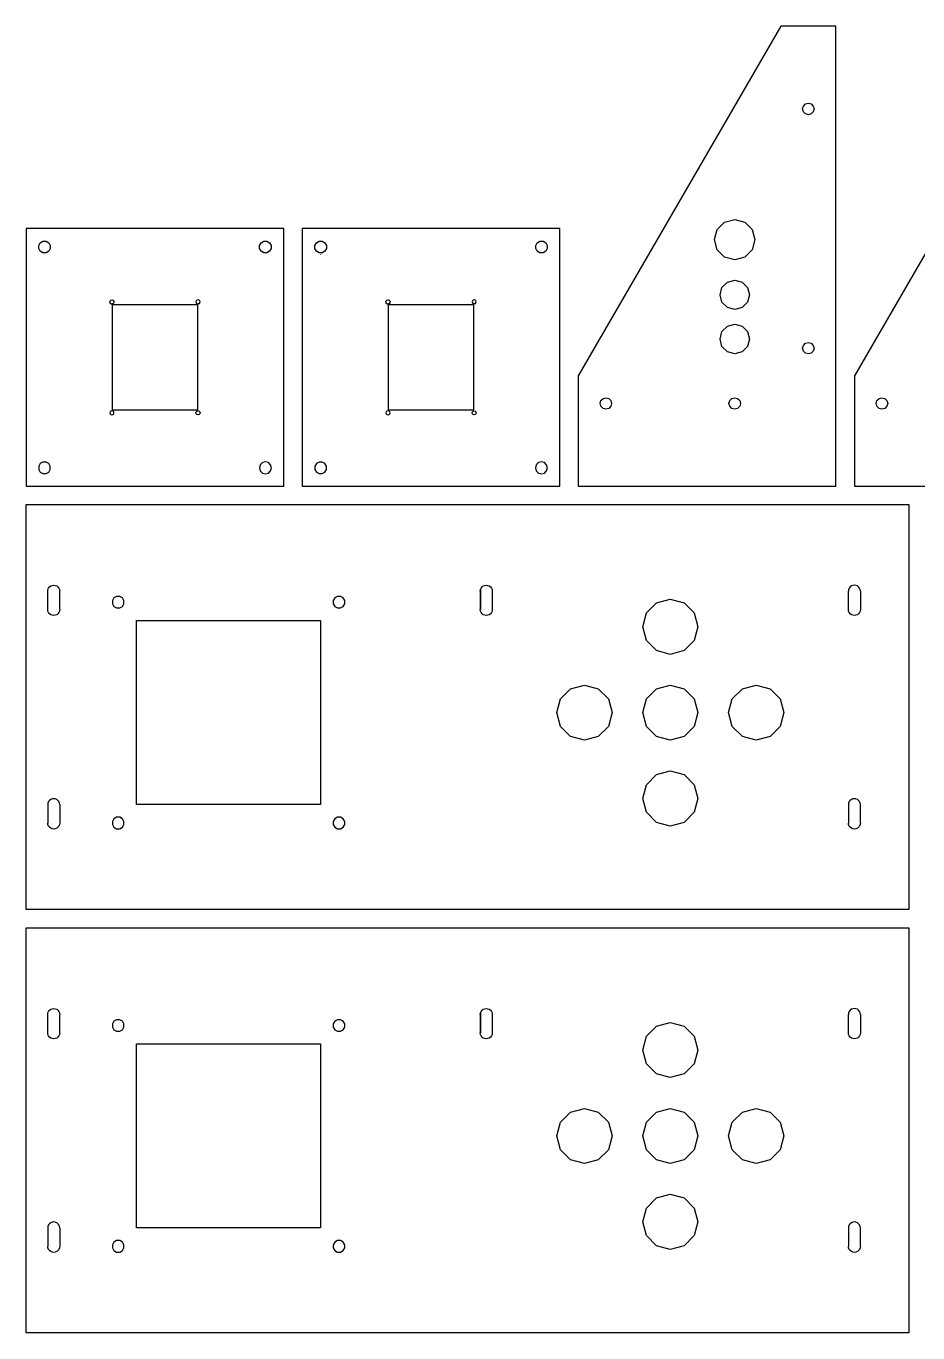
# Model space of a CAD drawing. Extents: x -475 to 494, y -382 to 328.
# Drawn here: x -475 to 9, y -382 to 328 of the extents above; entities that cross this region are included whole.
import ezdxf

# ---------------------------------------------------------------- set-up
doc = ezdxf.new("R2010")
doc.units = 0
doc.layers.get('0').update_dxf_attribs({"linetype": 'CONTINUOUS'})

msp = doc.modelspace()

# ---------------------------------------------------------------- linework, layer by layer
for p, q in [((-65.42, 328.46), (-175.42, 138.46)), ((-35.42, 328.46), (-65.42, 328.46)), ((-35.42, 78.46), (-35.42, 328.46)), ((84.58, 328.46), (-25.42, 138.46)), ((-53.55, 283.46), (-53.13, 285.03)), ((-53.13, 285.03), (-51.99, 286.17)), ((-51.99, 286.17), (-50.42, 286.59)), ((-50.42, 286.59), (-48.86, 286.17)), ((-48.86, 286.17), (-47.72, 285.03)), ((-47.72, 285.03), (-47.3, 283.46)), ((-53.13, 281.9), (-53.55, 283.46)), ((-51.99, 280.76), (-53.13, 281.9)), ((-50.42, 280.34), (-51.99, 280.76)), ((-48.86, 280.76), (-50.42, 280.34)), ((-47.72, 281.9), (-48.86, 280.76)), ((-47.3, 283.46), (-47.72, 281.9)), ((-99.95, 217.96), (-95.92, 221.99)), ((-95.92, 221.99), (-90.42, 223.46)), ((-90.42, 223.46), (-84.92, 221.99)), ((-84.92, 221.99), (-80.9, 217.96)), ((-335.42, 218.46), (-475.42, 218.46)), ((-475.42, 218.46), (-475.42, 78.46)), ((-335.42, 78.46), (-335.42, 218.46)), ((-185.42, 218.46), (-325.42, 218.46)), ((-325.42, 218.46), (-325.42, 78.46)), ((-185.42, 78.46), (-185.42, 218.46)), ((-101.42, 212.46), (-99.95, 217.96)), ((-80.9, 217.96), (-79.42, 212.46)), ((-468.56, 209.31), (-467.72, 210.76)), ((-468.56, 207.62), (-468.56, 209.31)), ((-467.72, 206.17), (-468.56, 207.62)), ((-467.72, 210.76), (-466.27, 211.6)), ((-466.27, 205.33), (-467.72, 206.17)), ((-466.27, 211.6), (-464.58, 211.6)), ((-464.58, 211.6), (-463.13, 210.76)), ((-463.13, 206.17), (-464.58, 205.33)), ((-463.13, 210.76), (-462.28, 209.31)), ((-462.28, 207.62), (-463.13, 206.17)), ((-462.28, 209.31), (-462.28, 207.62)), ((-348.56, 209.31), (-347.72, 210.76)), ((-348.56, 207.62), (-348.56, 209.31)), ((-347.72, 206.17), (-348.56, 207.62)), ((-347.72, 210.76), (-346.27, 211.6)), ((-346.27, 205.33), (-347.72, 206.17)), ((-346.27, 211.6), (-344.58, 211.6)), ((-344.58, 211.6), (-343.13, 210.76)), ((-343.13, 206.17), (-344.58, 205.33)), ((-343.13, 210.76), (-342.28, 209.31)), ((-342.28, 207.62), (-343.13, 206.17)), ((-342.28, 209.31), (-342.28, 207.62)), ((-318.56, 209.31), (-317.72, 210.76)), ((-318.56, 207.62), (-318.56, 209.31)), ((-317.72, 206.17), (-318.56, 207.62)), ((-317.72, 210.76), (-316.27, 211.6)), ((-316.27, 205.33), (-317.72, 206.17)), ((-316.27, 211.6), (-314.58, 211.6)), ((-314.58, 211.6), (-313.13, 210.76)), ((-313.13, 206.17), (-314.58, 205.33)), ((-313.13, 210.76), (-312.28, 209.31)), ((-312.28, 207.62), (-313.13, 206.17)), ((-312.28, 209.31), (-312.28, 207.62)), ((-198.56, 209.31), (-197.72, 210.76)), ((-198.56, 207.62), (-198.56, 209.31)), ((-197.72, 206.17), (-198.56, 207.62)), ((-197.72, 210.76), (-196.27, 211.6)), ((-196.27, 205.33), (-197.72, 206.17)), ((-196.27, 211.6), (-194.58, 211.6)), ((-194.58, 211.6), (-193.13, 210.76)), ((-193.13, 206.17), (-194.58, 205.33)), ((-193.13, 210.76), (-192.28, 209.31)), ((-192.28, 207.62), (-193.13, 206.17)), ((-192.28, 209.31), (-192.28, 207.62)), ((-99.95, 206.96), (-101.42, 212.46)), ((-95.92, 202.94), (-99.95, 206.96)), ((-80.9, 206.96), (-84.92, 202.94)), ((-79.42, 212.46), (-80.9, 206.96)), ((-464.58, 205.33), (-466.27, 205.33)), ((-465.42, 204.47), (-465.42, 204.45)), ((-344.58, 205.33), (-346.27, 205.33)), ((-314.58, 205.33), (-316.27, 205.33)), ((-315.42, 204.5), (-315.42, 204.45)), ((-194.58, 205.33), (-196.27, 205.33)), ((-90.42, 201.46), (-95.92, 202.94)), ((-84.92, 202.94), (-90.42, 201.46)), ((-98.42, 182.46), (-97.35, 186.46)), ((-97.35, 186.46), (-94.42, 189.39)), ((-94.42, 189.39), (-90.42, 190.46)), ((-90.42, 190.46), (-86.42, 189.39)), ((-86.42, 189.39), (-83.5, 186.46)), ((-83.5, 186.46), (-82.42, 182.46)), ((-429.91, 178.61), (-429.76, 179.16)), ((-429.76, 178.06), (-429.91, 178.61)), ((-429.76, 179.16), (-429.36, 179.57)), ((-429.36, 177.66), (-429.76, 178.06)), ((-429.36, 179.57), (-428.81, 179.71)), ((-429.36, 177.66), (-428.81, 177.51)), ((-428.81, 179.71), (-428.26, 179.57)), ((-428.26, 177.66), (-428.81, 177.51)), ((-428.26, 179.57), (-427.85, 179.16)), ((-427.85, 178.06), (-428.26, 177.66)), ((-427.85, 179.16), (-427.71, 178.61)), ((-427.71, 178.61), (-427.85, 178.06)), ((-382.99, 179.16), (-383.14, 178.61)), ((-383.14, 178.61), (-382.99, 178.06)), ((-382.59, 179.57), (-382.99, 179.16)), ((-382.99, 178.06), (-382.59, 177.66)), ((-382.04, 179.71), (-382.59, 179.57)), ((-382.59, 177.66), (-382.04, 177.51)), ((-381.49, 179.57), (-382.04, 179.71)), ((-381.49, 177.66), (-382.04, 177.51)), ((-381.09, 179.16), (-381.49, 179.57)), ((-381.49, 177.66), (-381.09, 178.06)), ((-380.94, 178.61), (-381.09, 179.16)), ((-381.09, 178.06), (-380.94, 178.61)), ((-279.91, 178.61), (-279.76, 179.16)), ((-279.76, 178.06), (-279.91, 178.61)), ((-279.76, 179.16), (-279.36, 179.57)), ((-279.36, 177.66), (-279.76, 178.06)), ((-279.36, 179.57), (-278.81, 179.71)), ((-279.36, 177.66), (-278.81, 177.51)), ((-278.81, 179.71), (-278.26, 179.57)), ((-278.26, 177.66), (-278.81, 177.51)), ((-278.26, 179.57), (-277.85, 179.16)), ((-277.85, 178.06), (-278.26, 177.66)), ((-277.85, 179.16), (-277.71, 178.61)), ((-277.71, 178.61), (-277.85, 178.06)), ((-232.99, 179.16), (-233.14, 178.61)), ((-233.14, 178.61), (-232.99, 178.06)), ((-232.59, 179.57), (-232.99, 179.16)), ((-232.99, 178.06), (-232.59, 177.66)), ((-232.04, 179.71), (-232.59, 179.57)), ((-232.59, 177.66), (-232.04, 177.51)), ((-231.49, 179.57), (-232.04, 179.71)), ((-231.49, 177.66), (-232.04, 177.51)), ((-231.09, 179.16), (-231.49, 179.57)), ((-231.49, 177.66), (-231.09, 178.06)), ((-230.94, 178.61), (-231.09, 179.16)), ((-231.09, 178.06), (-230.94, 178.61)), ((-97.35, 178.46), (-98.42, 182.46)), ((-94.42, 175.54), (-97.35, 178.46)), ((-83.5, 178.46), (-86.42, 175.54)), ((-82.42, 182.46), (-83.5, 178.46)), ((-428.67, 176.96), (-428.67, 119.96)), ((-382.17, 176.96), (-428.67, 176.96)), ((-382.17, 119.96), (-382.17, 176.96)), ((-278.67, 176.96), (-278.67, 119.96)), ((-232.17, 176.96), (-278.67, 176.96)), ((-232.17, 119.96), (-232.17, 176.96)), ((-90.42, 174.46), (-94.42, 175.54)), ((-86.42, 175.54), (-90.42, 174.46)), ((-97.35, 162.46), (-94.42, 165.39)), ((-94.42, 165.39), (-90.42, 166.46)), ((-90.42, 166.46), (-86.42, 165.39)), ((-86.42, 165.39), (-83.5, 162.46)), ((-98.42, 158.46), (-97.35, 162.46)), ((-97.35, 154.46), (-98.42, 158.46)), ((-83.5, 162.46), (-82.42, 158.46)), ((-82.42, 158.46), (-83.5, 154.46)), ((-51.99, 156.17), (-50.42, 156.59)), ((-50.42, 156.59), (-48.86, 156.17)), ((-94.42, 151.54), (-97.35, 154.46)), ((-90.42, 150.46), (-94.42, 151.54)), ((-86.42, 151.54), (-90.42, 150.46)), ((-83.5, 154.46), (-86.42, 151.54)), ((-53.55, 153.46), (-53.13, 155.03)), ((-53.13, 151.9), (-53.55, 153.46)), ((-53.13, 155.03), (-51.99, 156.17)), ((-51.99, 150.76), (-53.13, 151.9)), ((-50.42, 150.34), (-51.99, 150.76)), ((-48.86, 150.76), (-50.42, 150.34)), ((-48.86, 156.17), (-47.72, 155.03)), ((-47.72, 151.9), (-48.86, 150.76)), ((-47.72, 155.03), (-47.3, 153.46)), ((-47.3, 153.46), (-47.72, 151.9)), ((-175.42, 138.46), (-175.42, 78.46)), ((-25.42, 138.46), (-25.42, 78.46)), ((-163.55, 123.46), (-163.13, 125.03)), ((-163.13, 121.9), (-163.55, 123.46)), ((-163.13, 125.03), (-161.99, 126.17)), ((-161.99, 120.76), (-163.13, 121.9)), ((-161.99, 126.17), (-160.42, 126.59)), ((-160.42, 120.34), (-161.99, 120.76)), ((-160.42, 126.59), (-158.86, 126.17)), ((-158.86, 120.76), (-160.42, 120.34)), ((-158.86, 126.17), (-157.72, 125.03)), ((-157.72, 121.9), (-158.86, 120.76)), ((-157.72, 125.03), (-157.3, 123.46)), ((-157.3, 123.46), (-157.72, 121.9)), ((-93.55, 123.46), (-93.13, 125.03)), ((-93.13, 121.9), (-93.55, 123.46)), ((-93.13, 125.03), (-91.99, 126.17)), ((-91.99, 120.76), (-93.13, 121.9)), ((-91.99, 126.17), (-90.42, 126.59)), ((-90.42, 120.34), (-91.99, 120.76)), ((-90.42, 126.59), (-88.86, 126.17)), ((-88.86, 120.76), (-90.42, 120.34)), ((-88.86, 126.17), (-87.72, 125.03)), ((-87.72, 121.9), (-88.86, 120.76)), ((-87.72, 125.03), (-87.3, 123.46)), ((-87.3, 123.46), (-87.72, 121.9)), ((-13.55, 123.46), (-13.13, 125.03)), ((-13.13, 121.9), (-13.55, 123.46)), ((-13.13, 125.03), (-11.99, 126.17)), ((-11.99, 120.76), (-13.13, 121.9)), ((-11.99, 126.17), (-10.42, 126.59)), ((-10.42, 120.34), (-11.99, 120.76)), ((-10.42, 126.59), (-8.86, 126.17)), ((-8.86, 120.76), (-10.42, 120.34)), ((-8.86, 126.17), (-7.72, 125.03)), ((-7.72, 121.9), (-8.86, 120.76)), ((-7.72, 125.03), (-7.3, 123.46)), ((-7.3, 123.46), (-7.72, 121.9)), ((-429.76, 118.87), (-429.91, 118.32)), ((-429.91, 118.32), (-429.76, 117.77)), ((-429.36, 119.27), (-429.76, 118.87)), ((-429.76, 117.77), (-429.36, 117.36)), ((-428.81, 119.42), (-429.36, 119.27)), ((-429.36, 117.36), (-428.81, 117.22)), ((-428.26, 119.27), (-428.81, 119.42)), ((-428.81, 117.22), (-428.26, 117.36)), ((-428.67, 119.96), (-382.17, 119.96)), ((-427.85, 118.87), (-428.26, 119.27)), ((-428.26, 117.36), (-427.85, 117.77)), ((-427.71, 118.32), (-427.85, 118.87)), ((-427.85, 117.77), (-427.71, 118.32)), ((-383.14, 118.32), (-382.99, 118.87)), ((-382.99, 117.77), (-383.14, 118.32)), ((-382.99, 118.87), (-382.59, 119.27)), ((-382.59, 117.36), (-382.99, 117.77)), ((-382.59, 119.27), (-382.04, 119.42)), ((-382.04, 117.22), (-382.59, 117.36)), ((-382.04, 119.42), (-381.49, 119.27)), ((-381.49, 117.36), (-382.04, 117.22)), ((-381.49, 119.27), (-381.09, 118.87)), ((-381.09, 117.77), (-381.49, 117.36)), ((-381.09, 118.87), (-380.94, 118.32)), ((-380.94, 118.32), (-381.09, 117.77)), ((-279.76, 118.87), (-279.91, 118.32)), ((-279.91, 118.32), (-279.76, 117.77)), ((-279.36, 119.27), (-279.76, 118.87)), ((-279.76, 117.77), (-279.36, 117.36)), ((-278.81, 119.42), (-279.36, 119.27)), ((-279.36, 117.36), (-278.81, 117.22)), ((-278.26, 119.27), (-278.81, 119.42)), ((-278.81, 117.22), (-278.26, 117.36)), ((-278.67, 119.96), (-232.17, 119.96)), ((-277.85, 118.87), (-278.26, 119.27)), ((-278.26, 117.36), (-277.85, 117.77)), ((-277.71, 118.32), (-277.85, 118.87)), ((-277.85, 117.77), (-277.71, 118.32)), ((-233.14, 118.32), (-232.99, 118.87)), ((-232.99, 117.77), (-233.14, 118.32)), ((-232.99, 118.87), (-232.59, 119.27)), ((-232.59, 117.36), (-232.99, 117.77)), ((-232.59, 119.27), (-232.04, 119.42)), ((-232.04, 117.22), (-232.59, 117.36)), ((-232.04, 119.42), (-231.49, 119.27)), ((-231.49, 117.36), (-232.04, 117.22)), ((-231.49, 119.27), (-231.09, 118.87)), ((-231.09, 117.77), (-231.49, 117.36)), ((-231.09, 118.87), (-230.94, 118.32)), ((-230.94, 118.32), (-231.09, 117.77)), ((-467.72, 90.76), (-468.56, 89.31)), ((-468.56, 89.31), (-468.56, 87.62)), ((-468.56, 87.62), (-467.72, 86.17)), ((-466.27, 91.6), (-467.72, 90.76)), ((-467.72, 86.17), (-466.27, 85.33)), ((-464.58, 91.6), (-466.27, 91.6)), ((-466.27, 85.33), (-464.58, 85.33)), ((-463.13, 90.76), (-464.58, 91.6)), ((-464.58, 85.33), (-463.13, 86.17)), ((-462.28, 89.31), (-463.13, 90.76)), ((-463.13, 86.17), (-462.28, 87.62)), ((-462.28, 87.62), (-462.28, 89.31)), ((-348.24, 90.09), (-348.67, 88.46)), ((-348.67, 88.46), (-348.24, 86.84)), ((-347.05, 91.28), (-348.24, 90.09)), ((-348.24, 86.84), (-347.05, 85.65)), ((-345.42, 91.71), (-347.05, 91.28)), ((-347.05, 85.65), (-345.42, 85.21)), ((-343.8, 91.28), (-345.42, 91.71)), ((-345.42, 85.21), (-343.8, 85.65)), ((-342.61, 90.09), (-343.8, 91.28)), ((-343.8, 85.65), (-342.61, 86.84)), ((-342.17, 88.46), (-342.61, 90.09)), ((-342.61, 86.84), (-342.17, 88.46)), ((-317.72, 90.76), (-318.56, 89.31)), ((-318.56, 89.31), (-318.56, 87.62)), ((-318.56, 87.62), (-317.72, 86.17)), ((-316.27, 91.6), (-317.72, 90.76)), ((-317.72, 86.17), (-316.27, 85.33)), ((-314.58, 91.6), (-316.27, 91.6)), ((-316.27, 85.33), (-314.58, 85.33)), ((-313.13, 90.76), (-314.58, 91.6)), ((-314.58, 85.33), (-313.13, 86.17)), ((-312.28, 89.31), (-313.13, 90.76)), ((-313.13, 86.17), (-312.28, 87.62)), ((-312.28, 87.62), (-312.28, 89.31)), ((-198.24, 90.09), (-198.67, 88.46)), ((-198.67, 88.46), (-198.24, 86.84)), ((-197.05, 91.28), (-198.24, 90.09)), ((-198.24, 86.84), (-197.05, 85.65)), ((-195.42, 91.71), (-197.05, 91.28)), ((-197.05, 85.65), (-195.42, 85.21)), ((-193.8, 91.28), (-195.42, 91.71)), ((-195.42, 85.21), (-193.8, 85.65)), ((-192.61, 90.09), (-193.8, 91.28)), ((-193.8, 85.65), (-192.61, 86.84)), ((-192.17, 88.46), (-192.61, 90.09)), ((-192.61, 86.84), (-192.17, 88.46)), ((-475.42, 78.46), (-335.42, 78.46)), ((-325.42, 78.46), (-185.42, 78.46)), ((-175.42, 78.46), (-35.42, 78.46)), ((-25.42, 78.46), (114.58, 78.46)), ((-475.42, -151.54), (-475.42, 68.46)), ((-475.42, 68.46), (4.08, 68.46)), ((4.08, 68.46), (4.08, -151.54)), ((-463.67, 21.46), (-463.56, 22.31)), ((-463.67, 11.46), (-463.67, 21.46)), ((-463.56, 22.31), (-463.24, 23.09)), ((-463.24, 23.09), (-462.72, 23.76)), ((-462.72, 23.76), (-462.05, 24.28)), ((-462.05, 24.28), (-461.27, 24.6)), ((-461.27, 24.6), (-460.42, 24.71)), ((-460.42, 24.71), (-459.58, 24.6)), ((-459.58, 24.6), (-458.8, 24.28)), ((-458.8, 24.28), (-458.13, 23.76)), ((-458.13, 23.76), (-457.61, 23.09)), ((-457.61, 23.09), (-457.28, 22.31)), ((-457.28, 22.31), (-457.17, 21.46)), ((-457.17, 11.46), (-457.17, 21.46)), ((-228.67, 21.46), (-228.56, 22.31)), ((-228.67, 21.46), (-228.67, 11.46)), ((-228.56, 22.31), (-228.24, 23.09)), ((-228.56, 22.31), (-228.56, 11.46)), ((-228.24, 23.09), (-227.72, 23.76)), ((-227.72, 23.76), (-227.05, 24.28)), ((-227.05, 24.28), (-226.27, 24.6)), ((-226.27, 24.6), (-225.42, 24.71)), ((-225.42, 24.71), (-224.58, 24.6)), ((-224.58, 24.6), (-223.8, 24.28)), ((-223.8, 24.28), (-223.13, 23.76)), ((-223.13, 23.76), (-222.61, 23.09)), ((-222.61, 23.09), (-222.28, 22.31)), ((-222.28, 22.31), (-222.17, 21.46)), ((-222.17, 21.46), (-222.17, 11.46)), ((-28.56, 22.31), (-28.67, 21.46)), ((-28.67, 11.46), (-28.67, 21.46)), ((-28.24, 23.09), (-28.56, 22.31)), ((-27.72, 23.76), (-28.24, 23.09)), ((-27.05, 24.28), (-27.72, 23.76)), ((-26.27, 24.6), (-27.05, 24.28)), ((-25.42, 24.71), (-26.27, 24.6)), ((-24.58, 24.6), (-25.42, 24.71)), ((-23.8, 24.28), (-24.58, 24.6)), ((-23.13, 23.76), (-23.8, 24.28)), ((-22.61, 23.09), (-23.13, 23.76)), ((-22.28, 22.31), (-22.61, 23.09)), ((-22.17, 21.46), (-22.28, 22.31)), ((-22.17, 21.46), (-22.17, 11.46)), ((-427.72, 17.76), (-428.56, 16.31)), ((-428.56, 16.31), (-428.56, 14.62)), ((-428.56, 14.62), (-427.72, 13.17)), ((-426.27, 18.6), (-427.72, 17.76)), ((-424.58, 18.6), (-426.27, 18.6)), ((-423.13, 17.76), (-424.58, 18.6)), ((-422.28, 16.31), (-423.13, 17.76)), ((-423.13, 13.17), (-422.28, 14.62)), ((-422.28, 14.62), (-422.28, 16.31)), ((-307.72, 17.76), (-308.56, 16.31)), ((-308.56, 16.31), (-308.56, 14.62)), ((-308.56, 14.62), (-307.72, 13.17)), ((-306.27, 18.6), (-307.72, 17.76)), ((-304.58, 18.6), (-306.27, 18.6)), ((-303.13, 17.76), (-304.58, 18.6)), ((-302.28, 16.31), (-303.13, 17.76)), ((-303.13, 13.17), (-302.28, 14.62)), ((-302.28, 14.62), (-302.28, 16.31)), ((-138.41, 9.63), (-132.92, 15.12)), ((-132.92, 15.12), (-125.42, 17.13)), ((-125.42, 17.13), (-117.92, 15.12)), ((-117.92, 15.12), (-112.43, 9.63)), ((-463.56, 10.62), (-463.67, 11.46)), ((-463.24, 9.84), (-463.56, 10.62)), ((-462.72, 9.17), (-463.24, 9.84)), ((-462.05, 8.65), (-462.72, 9.17)), ((-461.27, 8.33), (-462.05, 8.65)), ((-460.42, 8.21), (-461.27, 8.33)), ((-460.42, 8.46), (-460.42, 8.21)), ((-459.58, 8.33), (-460.42, 8.21)), ((-458.8, 8.65), (-459.58, 8.33)), ((-458.13, 9.17), (-458.8, 8.65)), ((-457.61, 9.84), (-458.13, 9.17)), ((-457.28, 10.62), (-457.61, 9.84)), ((-457.17, 11.46), (-457.28, 10.62)), ((-427.72, 13.17), (-426.27, 12.33)), ((-426.27, 12.33), (-424.58, 12.33)), ((-424.58, 12.33), (-423.13, 13.17)), ((-307.72, 13.17), (-306.27, 12.33)), ((-306.27, 12.33), (-304.58, 12.33)), ((-304.58, 12.33), (-303.13, 13.17)), ((-228.56, 10.62), (-228.67, 11.46)), ((-228.24, 9.84), (-228.56, 10.62)), ((-227.72, 9.17), (-228.24, 9.84)), ((-227.05, 8.65), (-227.72, 9.17)), ((-226.27, 8.33), (-227.05, 8.65)), ((-225.42, 8.21), (-226.27, 8.33)), ((-224.58, 8.33), (-225.42, 8.21)), ((-223.8, 8.65), (-224.58, 8.33)), ((-223.13, 9.17), (-223.8, 8.65)), ((-222.61, 9.84), (-223.13, 9.17)), ((-222.28, 10.62), (-222.61, 9.84)), ((-222.17, 11.46), (-222.28, 10.62)), ((-140.42, 2.13), (-138.41, 9.63)), ((-112.43, 9.63), (-110.42, 2.13)), ((-28.56, 10.62), (-28.67, 11.46)), ((-28.24, 9.84), (-28.56, 10.62)), ((-27.72, 9.17), (-28.24, 9.84)), ((-27.05, 8.65), (-27.72, 9.17)), ((-26.27, 8.33), (-27.05, 8.65)), ((-25.42, 8.21), (-26.27, 8.33)), ((-24.58, 8.33), (-25.42, 8.21)), ((-23.8, 8.65), (-24.58, 8.33)), ((-23.13, 9.17), (-23.8, 8.65)), ((-22.61, 9.84), (-23.13, 9.17)), ((-22.28, 10.62), (-22.61, 9.84)), ((-22.17, 11.46), (-22.28, 10.62)), ((-415.42, -94.54), (-415.42, 5.46)), ((-415.42, 5.46), (-315.42, 5.46)), ((-315.42, 5.46), (-315.42, -94.54)), ((-138.41, -5.37), (-140.42, 2.13)), ((-110.42, 2.13), (-112.43, -5.37)), ((-132.92, -10.86), (-138.41, -5.37)), ((-112.43, -5.37), (-117.92, -10.86)), ((-125.42, -12.87), (-132.92, -10.86)), ((-117.92, -10.86), (-125.42, -12.87)), ((-185.08, -37.04), (-179.59, -31.55)), ((-179.59, -31.55), (-172.09, -29.54)), ((-172.09, -29.54), (-164.59, -31.55)), ((-164.59, -31.55), (-159.1, -37.04)), ((-138.41, -37.04), (-132.92, -31.55)), ((-132.92, -31.55), (-125.42, -29.54)), ((-125.42, -29.54), (-117.92, -31.55)), ((-117.92, -31.55), (-112.43, -37.04)), ((-91.75, -37.04), (-86.26, -31.55)), ((-86.26, -31.55), (-78.76, -29.54)), ((-78.76, -29.54), (-71.26, -31.55)), ((-71.26, -31.55), (-65.77, -37.04)), ((-187.09, -44.54), (-185.08, -37.04)), ((-159.1, -37.04), (-157.09, -44.54)), ((-140.42, -44.54), (-138.41, -37.04)), ((-112.43, -37.04), (-110.42, -44.54)), ((-93.76, -44.54), (-91.75, -37.04)), ((-65.77, -37.04), (-63.76, -44.54)), ((-185.08, -52.04), (-187.09, -44.54)), ((-157.09, -44.54), (-159.1, -52.04)), ((-138.41, -52.04), (-140.42, -44.54)), ((-110.42, -44.54), (-112.43, -52.04)), ((-91.75, -52.04), (-93.76, -44.54)), ((-63.76, -44.54), (-65.77, -52.04)), ((-179.59, -57.53), (-185.08, -52.04)), ((-159.1, -52.04), (-164.59, -57.53)), ((-132.92, -57.53), (-138.41, -52.04)), ((-112.43, -52.04), (-117.92, -57.53)), ((-86.26, -57.53), (-91.75, -52.04)), ((-65.77, -52.04), (-71.26, -57.53)), ((-172.09, -59.54), (-179.59, -57.53)), ((-164.59, -57.53), (-172.09, -59.54)), ((-125.42, -59.54), (-132.92, -57.53)), ((-117.92, -57.53), (-125.42, -59.54)), ((-78.76, -59.54), (-86.26, -57.53)), ((-71.26, -57.53), (-78.76, -59.54)), ((-132.92, -78.21), (-125.42, -76.2)), ((-125.42, -76.2), (-117.92, -78.21)), ((-140.42, -91.2), (-138.41, -83.7)), ((-138.41, -83.7), (-132.92, -78.21)), ((-117.92, -78.21), (-112.43, -83.7)), ((-112.43, -83.7), (-110.42, -91.2)), ((-462.72, -92.24), (-463.24, -92.91)), ((-462.05, -91.72), (-462.72, -92.24)), ((-461.27, -91.4), (-462.05, -91.72)), ((-460.42, -91.29), (-461.27, -91.4)), ((-459.58, -91.4), (-460.42, -91.29)), ((-458.8, -91.72), (-459.58, -91.4)), ((-458.13, -92.24), (-458.8, -91.72)), ((-457.61, -92.91), (-458.13, -92.24)), ((-138.41, -98.7), (-140.42, -91.2)), ((-110.42, -91.2), (-112.43, -98.7)), ((-27.72, -92.24), (-28.24, -92.91)), ((-27.05, -91.72), (-27.72, -92.24)), ((-26.27, -91.4), (-27.05, -91.72)), ((-25.42, -91.29), (-26.27, -91.4)), ((-24.58, -91.4), (-25.42, -91.29)), ((-23.8, -91.72), (-24.58, -91.4)), ((-23.13, -92.24), (-23.8, -91.72)), ((-22.61, -92.91), (-23.13, -92.24)), ((-463.56, -93.69), (-463.67, -94.54)), ((-463.67, -94.54), (-463.67, -104.54)), ((-463.24, -92.91), (-463.56, -93.69)), ((-457.28, -93.69), (-457.61, -92.91)), ((-457.17, -94.54), (-457.28, -93.69)), ((-457.17, -94.54), (-457.17, -104.54)), ((-315.42, -94.54), (-415.42, -94.54)), ((-132.92, -104.19), (-138.41, -98.7)), ((-112.43, -98.7), (-117.92, -104.19)), ((-28.56, -93.69), (-28.67, -94.54)), ((-28.67, -94.54), (-28.67, -104.54)), ((-28.24, -92.91), (-28.56, -93.69)), ((-22.28, -93.69), (-22.61, -92.91)), ((-22.17, -94.54), (-22.28, -93.69)), ((-22.17, -104.54), (-22.17, -94.54)), ((-463.56, -105.38), (-463.67, -104.54)), ((-463.24, -106.16), (-463.56, -105.38)), ((-462.72, -106.83), (-463.24, -106.16)), ((-457.61, -106.16), (-458.13, -106.83)), ((-457.28, -105.38), (-457.61, -106.16)), ((-457.17, -104.54), (-457.28, -105.38)), ((-427.72, -102.24), (-428.56, -103.69)), ((-428.56, -103.69), (-428.56, -105.38)), ((-428.56, -105.38), (-427.72, -106.83)), ((-426.27, -101.4), (-427.72, -102.24)), ((-424.58, -101.4), (-426.27, -101.4)), ((-423.13, -102.24), (-424.58, -101.4)), ((-422.28, -103.69), (-423.13, -102.24)), ((-423.13, -106.83), (-422.28, -105.38)), ((-422.28, -105.38), (-422.28, -103.69)), ((-307.72, -102.24), (-308.56, -103.69)), ((-308.56, -103.69), (-308.56, -105.38)), ((-308.56, -105.38), (-307.72, -106.83)), ((-306.27, -101.4), (-307.72, -102.24)), ((-304.58, -101.4), (-306.27, -101.4)), ((-303.13, -102.24), (-304.58, -101.4)), ((-302.28, -103.69), (-303.13, -102.24)), ((-303.13, -106.83), (-302.28, -105.38)), ((-302.28, -105.38), (-302.28, -103.69)), ((-125.42, -106.2), (-132.92, -104.19)), ((-117.92, -104.19), (-125.42, -106.2)), ((-28.56, -105.38), (-28.67, -104.54)), ((-28.24, -106.16), (-28.56, -105.38)), ((-27.72, -106.83), (-28.24, -106.16)), ((-22.61, -106.16), (-23.13, -106.83)), ((-22.28, -105.38), (-22.61, -106.16)), ((-22.17, -104.54), (-22.28, -105.38)), ((-462.05, -107.35), (-462.72, -106.83)), ((-461.27, -107.67), (-462.05, -107.35)), ((-460.42, -107.79), (-461.27, -107.67)), ((-459.58, -107.67), (-460.42, -107.79)), ((-458.8, -107.35), (-459.58, -107.67)), ((-458.13, -106.83), (-458.8, -107.35)), ((-427.72, -106.83), (-426.27, -107.67)), ((-426.27, -107.67), (-424.58, -107.67)), ((-424.58, -107.67), (-423.13, -106.83)), ((-307.72, -106.83), (-306.27, -107.67)), ((-306.27, -107.67), (-304.58, -107.67)), ((-304.58, -107.67), (-303.13, -106.83)), ((-27.05, -107.35), (-27.72, -106.83)), ((-26.27, -107.67), (-27.05, -107.35)), ((-25.42, -107.79), (-26.27, -107.67)), ((-24.58, -107.67), (-25.42, -107.79)), ((-23.8, -107.35), (-24.58, -107.67)), ((-23.13, -106.83), (-23.8, -107.35)), ((4.08, -151.54), (-475.42, -151.54)), ((-475.42, -381.54), (-475.42, -161.54)), ((-475.42, -161.54), (4.08, -161.54)), ((4.08, -161.54), (4.08, -381.54)), ((-462.72, -206.24), (-462.05, -205.72)), ((-462.05, -205.72), (-461.27, -205.4)), ((-461.27, -205.4), (-460.42, -205.29)), ((-460.42, -205.29), (-459.58, -205.4)), ((-459.58, -205.4), (-458.8, -205.72)), ((-458.8, -205.72), (-458.13, -206.24)), ((-227.72, -206.24), (-227.05, -205.72)), ((-227.05, -205.72), (-226.27, -205.4)), ((-226.27, -205.4), (-225.42, -205.29)), ((-225.42, -205.29), (-224.58, -205.4)), ((-224.58, -205.4), (-223.8, -205.72)), ((-223.8, -205.72), (-223.13, -206.24)), ((-27.05, -205.72), (-27.72, -206.24)), ((-26.27, -205.4), (-27.05, -205.72)), ((-25.42, -205.29), (-26.27, -205.4)), ((-24.58, -205.4), (-25.42, -205.29)), ((-23.8, -205.72), (-24.58, -205.4)), ((-23.13, -206.24), (-23.8, -205.72)), ((-463.67, -208.54), (-463.56, -207.69)), ((-463.67, -218.54), (-463.67, -208.54)), ((-463.56, -207.69), (-463.24, -206.91)), ((-463.24, -206.91), (-462.72, -206.24)), ((-458.13, -206.24), (-457.61, -206.91)), ((-457.61, -206.91), (-457.28, -207.69)), ((-457.28, -207.69), (-457.17, -208.54)), ((-457.17, -218.54), (-457.17, -208.54)), ((-427.72, -212.24), (-428.56, -213.69)), ((-426.27, -211.4), (-427.72, -212.24)), ((-424.58, -211.4), (-426.27, -211.4)), ((-423.13, -212.24), (-424.58, -211.4)), ((-422.28, -213.69), (-423.13, -212.24)), ((-307.72, -212.24), (-308.56, -213.69)), ((-306.27, -211.4), (-307.72, -212.24)), ((-304.58, -211.4), (-306.27, -211.4)), ((-303.13, -212.24), (-304.58, -211.4)), ((-302.28, -213.69), (-303.13, -212.24)), ((-228.67, -208.54), (-228.56, -207.69)), ((-228.67, -208.54), (-228.67, -218.54)), ((-228.56, -207.69), (-228.24, -206.91)), ((-228.56, -207.69), (-228.56, -218.54)), ((-228.24, -206.91), (-227.72, -206.24)), ((-223.13, -206.24), (-222.61, -206.91)), ((-222.61, -206.91), (-222.28, -207.69)), ((-222.28, -207.69), (-222.17, -208.54)), ((-222.17, -208.54), (-222.17, -218.54)), ((-132.92, -214.88), (-125.42, -212.87)), ((-125.42, -212.87), (-117.92, -214.88)), ((-28.56, -207.69), (-28.67, -208.54)), ((-28.67, -218.54), (-28.67, -208.54)), ((-28.24, -206.91), (-28.56, -207.69)), ((-27.72, -206.24), (-28.24, -206.91)), ((-22.61, -206.91), (-23.13, -206.24)), ((-22.28, -207.69), (-22.61, -206.91)), ((-22.17, -208.54), (-22.28, -207.69)), ((-22.17, -208.54), (-22.17, -218.54)), ((-463.56, -219.38), (-463.67, -218.54)), ((-463.24, -220.16), (-463.56, -219.38)), ((-457.28, -219.38), (-457.61, -220.16)), ((-457.17, -218.54), (-457.28, -219.38)), ((-428.56, -213.69), (-428.56, -215.38)), ((-428.56, -215.38), (-427.72, -216.83)), ((-427.72, -216.83), (-426.27, -217.67)), ((-426.27, -217.67), (-424.58, -217.67)), ((-424.58, -217.67), (-423.13, -216.83)), ((-423.13, -216.83), (-422.28, -215.38)), ((-422.28, -215.38), (-422.28, -213.69)), ((-308.56, -213.69), (-308.56, -215.38)), ((-308.56, -215.38), (-307.72, -216.83)), ((-307.72, -216.83), (-306.27, -217.67)), ((-306.27, -217.67), (-304.58, -217.67)), ((-304.58, -217.67), (-303.13, -216.83)), ((-303.13, -216.83), (-302.28, -215.38)), ((-302.28, -215.38), (-302.28, -213.69)), ((-228.56, -219.38), (-228.67, -218.54)), ((-228.24, -220.16), (-228.56, -219.38)), ((-222.28, -219.38), (-222.61, -220.16)), ((-222.17, -218.54), (-222.28, -219.38)), ((-138.41, -220.37), (-132.92, -214.88)), ((-117.92, -214.88), (-112.43, -220.37)), ((-28.56, -219.38), (-28.67, -218.54)), ((-28.24, -220.16), (-28.56, -219.38)), ((-22.28, -219.38), (-22.61, -220.16)), ((-22.17, -218.54), (-22.28, -219.38)), ((-462.72, -220.83), (-463.24, -220.16)), ((-462.05, -221.35), (-462.72, -220.83)), ((-461.27, -221.67), (-462.05, -221.35)), ((-460.42, -221.79), (-461.27, -221.67)), ((-460.42, -221.54), (-460.42, -221.79)), ((-459.58, -221.67), (-460.42, -221.79)), ((-458.8, -221.35), (-459.58, -221.67)), ((-458.13, -220.83), (-458.8, -221.35)), ((-457.61, -220.16), (-458.13, -220.83)), ((-415.42, -324.54), (-415.42, -224.54)), ((-415.42, -224.54), (-315.42, -224.54)), ((-315.42, -224.54), (-315.42, -324.54)), ((-227.72, -220.83), (-228.24, -220.16)), ((-227.05, -221.35), (-227.72, -220.83)), ((-226.27, -221.67), (-227.05, -221.35)), ((-225.42, -221.79), (-226.27, -221.67)), ((-224.58, -221.67), (-225.42, -221.79)), ((-223.8, -221.35), (-224.58, -221.67)), ((-223.13, -220.83), (-223.8, -221.35)), ((-222.61, -220.16), (-223.13, -220.83)), ((-140.42, -227.87), (-138.41, -220.37)), ((-112.43, -220.37), (-110.42, -227.87)), ((-27.72, -220.83), (-28.24, -220.16)), ((-27.05, -221.35), (-27.72, -220.83)), ((-26.27, -221.67), (-27.05, -221.35)), ((-25.42, -221.79), (-26.27, -221.67)), ((-24.58, -221.67), (-25.42, -221.79)), ((-23.8, -221.35), (-24.58, -221.67)), ((-23.13, -220.83), (-23.8, -221.35)), ((-22.61, -220.16), (-23.13, -220.83)), ((-138.41, -235.37), (-140.42, -227.87)), ((-110.42, -227.87), (-112.43, -235.37)), ((-132.92, -240.86), (-138.41, -235.37)), ((-125.42, -242.87), (-132.92, -240.86)), ((-117.92, -240.86), (-125.42, -242.87)), ((-112.43, -235.37), (-117.92, -240.86)), ((-185.08, -267.04), (-179.59, -261.55)), ((-179.59, -261.55), (-172.09, -259.54)), ((-172.09, -259.54), (-164.59, -261.55)), ((-164.59, -261.55), (-159.1, -267.04)), ((-138.41, -267.04), (-132.92, -261.55)), ((-132.92, -261.55), (-125.42, -259.54)), ((-125.42, -259.54), (-117.92, -261.55)), ((-117.92, -261.55), (-112.43, -267.04)), ((-91.75, -267.04), (-86.26, -261.55)), ((-86.26, -261.55), (-78.76, -259.54)), ((-78.76, -259.54), (-71.26, -261.55)), ((-71.26, -261.55), (-65.77, -267.04)), ((-187.09, -274.54), (-185.08, -267.04)), ((-159.1, -267.04), (-157.09, -274.54)), ((-140.42, -274.54), (-138.41, -267.04)), ((-112.43, -267.04), (-110.42, -274.54)), ((-93.76, -274.54), (-91.75, -267.04)), ((-65.77, -267.04), (-63.76, -274.54)), ((-185.08, -282.04), (-187.09, -274.54)), ((-157.09, -274.54), (-159.1, -282.04)), ((-138.41, -282.04), (-140.42, -274.54)), ((-110.42, -274.54), (-112.43, -282.04)), ((-91.75, -282.04), (-93.76, -274.54)), ((-63.76, -274.54), (-65.77, -282.04)), ((-179.59, -287.53), (-185.08, -282.04)), ((-159.1, -282.04), (-164.59, -287.53)), ((-132.92, -287.53), (-138.41, -282.04)), ((-112.43, -282.04), (-117.92, -287.53)), ((-86.26, -287.53), (-91.75, -282.04)), ((-65.77, -282.04), (-71.26, -287.53)), ((-172.09, -289.54), (-179.59, -287.53)), ((-164.59, -287.53), (-172.09, -289.54)), ((-125.42, -289.54), (-132.92, -287.53)), ((-117.92, -287.53), (-125.42, -289.54)), ((-78.76, -289.54), (-86.26, -287.53)), ((-71.26, -287.53), (-78.76, -289.54)), ((-138.41, -313.7), (-132.92, -308.21)), ((-132.92, -308.21), (-125.42, -306.2)), ((-125.42, -306.2), (-117.92, -308.21)), ((-117.92, -308.21), (-112.43, -313.7)), ((-140.42, -321.2), (-138.41, -313.7)), ((-112.43, -313.7), (-110.42, -321.2)), ((-463.56, -323.69), (-463.67, -324.54)), ((-463.67, -324.54), (-463.67, -334.54)), ((-463.24, -322.91), (-463.56, -323.69)), ((-462.72, -322.24), (-463.24, -322.91)), ((-462.05, -321.72), (-462.72, -322.24)), ((-461.27, -321.4), (-462.05, -321.72)), ((-460.42, -321.29), (-461.27, -321.4)), ((-459.58, -321.4), (-460.42, -321.29)), ((-458.8, -321.72), (-459.58, -321.4)), ((-458.13, -322.24), (-458.8, -321.72)), ((-457.61, -322.91), (-458.13, -322.24)), ((-457.28, -323.69), (-457.61, -322.91)), ((-457.17, -324.54), (-457.28, -323.69)), ((-457.17, -324.54), (-457.17, -334.54)), ((-315.42, -324.54), (-415.42, -324.54)), ((-138.41, -328.7), (-140.42, -321.2)), ((-110.42, -321.2), (-112.43, -328.7)), ((-28.56, -323.69), (-28.67, -324.54)), ((-28.67, -324.54), (-28.67, -334.54)), ((-28.24, -322.91), (-28.56, -323.69)), ((-27.72, -322.24), (-28.24, -322.91)), ((-27.05, -321.72), (-27.72, -322.24)), ((-26.27, -321.4), (-27.05, -321.72)), ((-25.42, -321.29), (-26.27, -321.4)), ((-24.58, -321.4), (-25.42, -321.29)), ((-23.8, -321.72), (-24.58, -321.4)), ((-23.13, -322.24), (-23.8, -321.72)), ((-22.61, -322.91), (-23.13, -322.24)), ((-22.28, -323.69), (-22.61, -322.91)), ((-22.17, -324.54), (-22.28, -323.69)), ((-22.17, -334.54), (-22.17, -324.54)), ((-427.72, -332.24), (-428.56, -333.69)), ((-428.56, -333.69), (-428.56, -335.38)), ((-426.27, -331.4), (-427.72, -332.24)), ((-424.58, -331.4), (-426.27, -331.4)), ((-423.13, -332.24), (-424.58, -331.4)), ((-422.28, -333.69), (-423.13, -332.24)), ((-422.28, -335.38), (-422.28, -333.69)), ((-307.72, -332.24), (-308.56, -333.69)), ((-308.56, -333.69), (-308.56, -335.38)), ((-306.27, -331.4), (-307.72, -332.24)), ((-304.58, -331.4), (-306.27, -331.4)), ((-303.13, -332.24), (-304.58, -331.4)), ((-302.28, -333.69), (-303.13, -332.24)), ((-302.28, -335.38), (-302.28, -333.69)), ((-132.92, -334.19), (-138.41, -328.7)), ((-112.43, -328.7), (-117.92, -334.19)), ((-463.56, -335.38), (-463.67, -334.54)), ((-463.24, -336.16), (-463.56, -335.38)), ((-462.72, -336.83), (-463.24, -336.16)), ((-462.05, -337.35), (-462.72, -336.83)), ((-461.27, -337.67), (-462.05, -337.35)), ((-460.42, -337.79), (-461.27, -337.67)), ((-459.58, -337.67), (-460.42, -337.79)), ((-458.8, -337.35), (-459.58, -337.67)), ((-458.13, -336.83), (-458.8, -337.35)), ((-457.61, -336.16), (-458.13, -336.83)), ((-457.28, -335.38), (-457.61, -336.16)), ((-457.17, -334.54), (-457.28, -335.38)), ((-428.56, -335.38), (-427.72, -336.83)), ((-427.72, -336.83), (-426.27, -337.67)), ((-426.27, -337.67), (-424.58, -337.67)), ((-424.58, -337.67), (-423.13, -336.83)), ((-423.13, -336.83), (-422.28, -335.38)), ((-308.56, -335.38), (-307.72, -336.83)), ((-307.72, -336.83), (-306.27, -337.67)), ((-306.27, -337.67), (-304.58, -337.67)), ((-304.58, -337.67), (-303.13, -336.83)), ((-303.13, -336.83), (-302.28, -335.38)), ((-125.42, -336.2), (-132.92, -334.19)), ((-117.92, -334.19), (-125.42, -336.2)), ((-28.56, -335.38), (-28.67, -334.54)), ((-28.24, -336.16), (-28.56, -335.38)), ((-27.72, -336.83), (-28.24, -336.16)), ((-27.05, -337.35), (-27.72, -336.83)), ((-26.27, -337.67), (-27.05, -337.35)), ((-25.42, -337.79), (-26.27, -337.67)), ((-24.58, -337.67), (-25.42, -337.79)), ((-23.8, -337.35), (-24.58, -337.67)), ((-23.13, -336.83), (-23.8, -337.35)), ((-22.61, -336.16), (-23.13, -336.83)), ((-22.28, -335.38), (-22.61, -336.16)), ((-22.17, -334.54), (-22.28, -335.38)), ((4.08, -381.54), (-475.42, -381.54))]:
    msp.add_line(p, q)

doc.saveas('drawing.dxf')
